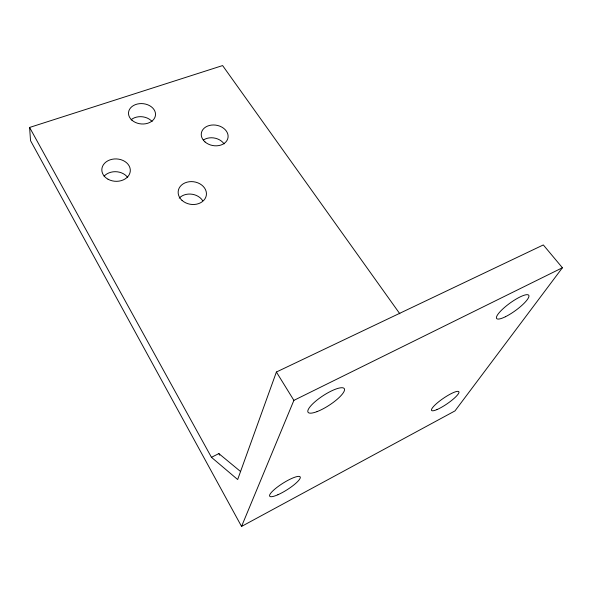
<?xml version="1.0" encoding="UTF-8"?>
<svg xmlns="http://www.w3.org/2000/svg" width="592" height="592" viewBox="0 0 592 592"><rect width="100%" height="100%" fill="white"/><g stroke="black" fill="none" stroke-linecap="round" stroke-linejoin="round"><path stroke-width="0.89" d="M29.6 127.45L30.532 140.644L241.551 526.429L454.974 410.915L562.4 267.754L543.315 244.933L276.397 372.02L237.666 479.535L211.448 457.313L29.6 127.45L222.607 65.571L399.844 313.804M241.551 526.429L293.891 400.37L562.4 267.754M211.448 457.313L218.855 453.59L240.522 471.484M276.397 372.02L293.891 400.37M218.855 453.59L219.743 455.181M131.158 119.688A13.32 10.123 5.1 0 1 152.1 121.567M203.47 139.978A13.298 10.256 9.8 0 1 224.087 143.908M179.213 198.128A13.964 11.3 8.4 0 1 202.679 200.658M104.081 176.201A14.016 11.115 2.5 0 1 127.731 177.563M317.06 411.61A21.615 5.661 -33.1 0 0 344.544 389.588A21.615 5.661 -33.1 0 0 316.92 400.148A21.615 5.661 -33.1 0 0 317.06 411.61M505.45 316.727A19.825 4.625 -35.9 0 0 528.93 295.704A19.825 4.625 -35.9 0 0 503.651 308.195A19.825 4.625 -35.9 0 0 505.45 316.727M436.94 409.59A16.532 3.315 -34.4 0 0 458.881 392.748A16.532 3.315 -34.4 0 0 439.797 400.91A16.532 3.315 -34.4 0 0 436.94 409.59M277.907 494.742A18.041 3.87 -32.3 0 0 300.292 477.241A18.041 3.87 -32.3 0 0 276.553 487.704A18.041 3.87 -32.3 0 0 277.907 494.742M131.912 120.169A13.542 10.182 5.3 0 0 154.838 117.519A13.542 10.182 5.3 0 0 139.283 103.696A13.542 10.182 5.3 0 0 131.912 120.169M205.047 141.954A13.52 10.323 9.9 0 0 227.609 139.157A13.52 10.323 9.9 0 0 211.381 125.097A13.52 10.323 9.9 0 0 205.047 141.954M182.01 200.377A14.215 11.389 8.5 0 0 205.861 197.04A14.215 11.389 8.5 0 0 189.003 181.774A14.215 11.389 8.5 0 0 182.01 200.377M108.04 179.228A14.26 11.204 2.8 0 0 130.277 171.214A14.26 11.204 2.8 0 0 109.868 159.914A14.26 11.204 2.8 0 0 108.04 179.228"/></g></svg>
